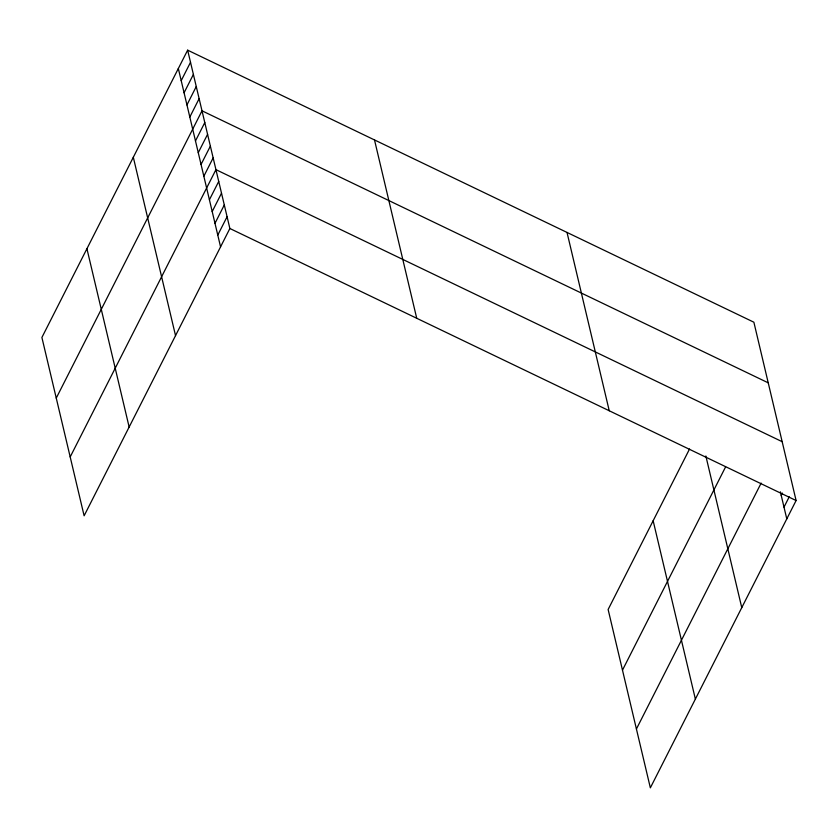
<?xml version="1.0" encoding="UTF-8"?>
<svg xmlns="http://www.w3.org/2000/svg" width="838" height="838" viewBox="0 0 838 838"><rect width="100%" height="100%" fill="white"/><g stroke="black" fill="none" stroke-linecap="round" stroke-linejoin="round"><path stroke-width="1.26" d="M187.649 50.165L41.9 337.463L84.125 515.789L229.874 228.502L187.649 50.165L753.875 322.211L796.1 500.537L650.351 787.835L608.126 609.498L689.559 448.99M181.207 80.658L190.519 62.295M184.077 92.777L193.389 74.425M186.947 104.907L196.26 86.544M189.817 117.037L199.13 98.675M56.251 398.092L202.01 110.805L768.237 382.84M195.474 140.931L204.797 122.568M198.26 152.705L207.583 134.342M201.047 164.468L210.369 146.116M203.833 176.242L213.156 157.879M70.193 456.94L215.942 169.653L782.168 441.689M209.416 199.779L218.728 181.427M212.203 211.553L221.515 193.19M214.989 223.327L224.301 204.964M217.775 235.09L227.088 216.728M622.487 670.128L725.593 466.902M636.419 728.987L761.155 483.107M781.215 495.363L782.378 493.069M784.001 507.137L789.239 496.808M229.874 228.502L796.1 500.537M780.377 491.833L786.788 518.9M705.858 455.998L741.766 607.644M653.148 520.754L695.372 699.081M567.022 232.44L609.247 410.767M374.502 139.946L416.727 318.272M178.337 68.527L220.562 246.864M133.315 157.272L175.53 335.609M86.922 248.708L129.146 427.045"/></g></svg>
